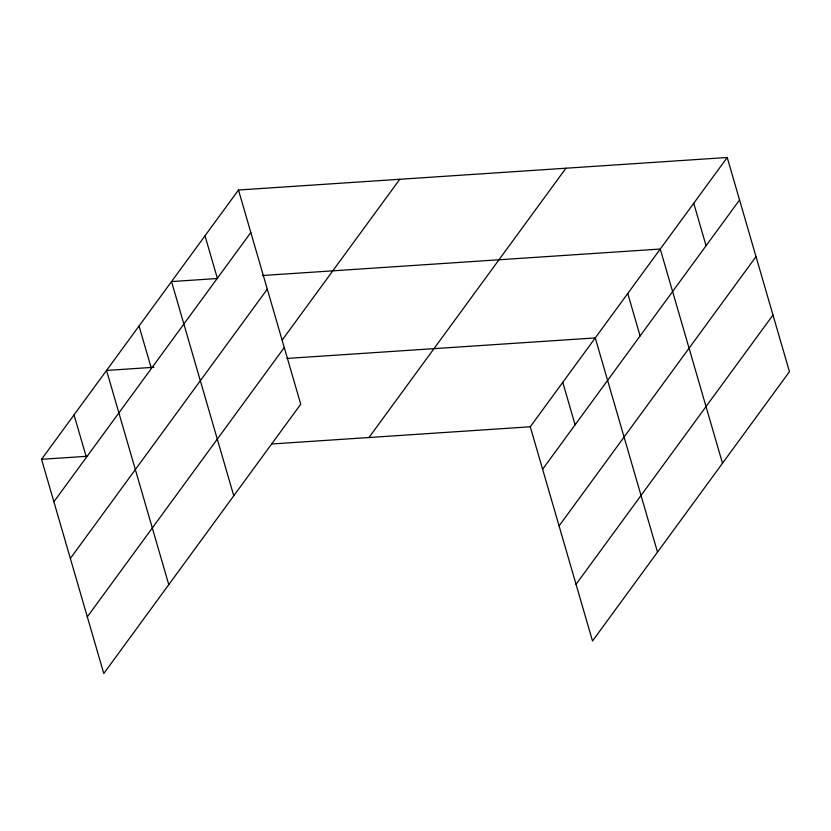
<?xml version="1.0" encoding="UTF-8"?>
<svg xmlns="http://www.w3.org/2000/svg" width="831" height="831" viewBox="0 0 831 831"><rect width="100%" height="100%" fill="white"/><g stroke="black" fill="none" stroke-linecap="round" stroke-linejoin="round"><path stroke-width="1.25" d="M238.487 190.008L300.729 404.219L103.782 673.515L41.55 459.304L238.487 190.008L727.218 157.485L789.45 371.696L592.513 640.992L530.271 426.781L727.218 157.485M53.89 501.779L250.827 232.483M70.355 558.453L267.291 289.157M282.176 340.066L399.773 179.278M87.317 616.841L284.264 347.545M368.995 437.511L565.932 168.215M542.612 469.255L739.559 199.959M559.076 525.93L756.023 256.634M576.039 584.318L772.986 315.022M217.608 278.499L171.529 281.574L233.76 495.785M262.409 275.518L660.261 249.04L722.492 463.251M153.901 367.281L106.545 370.439L168.776 584.65M286.996 358.431L595.266 337.916L657.498 552.127M41.55 459.304L87.629 456.24M271.851 443.983L530.271 426.781M693.74 203.263L706.08 245.737M627.758 293.478L640.099 335.953M562.774 382.343L575.114 424.818M205.008 235.786L217.348 278.26M139.037 326.001L151.377 368.476M74.042 414.877L86.382 457.341"/></g></svg>
